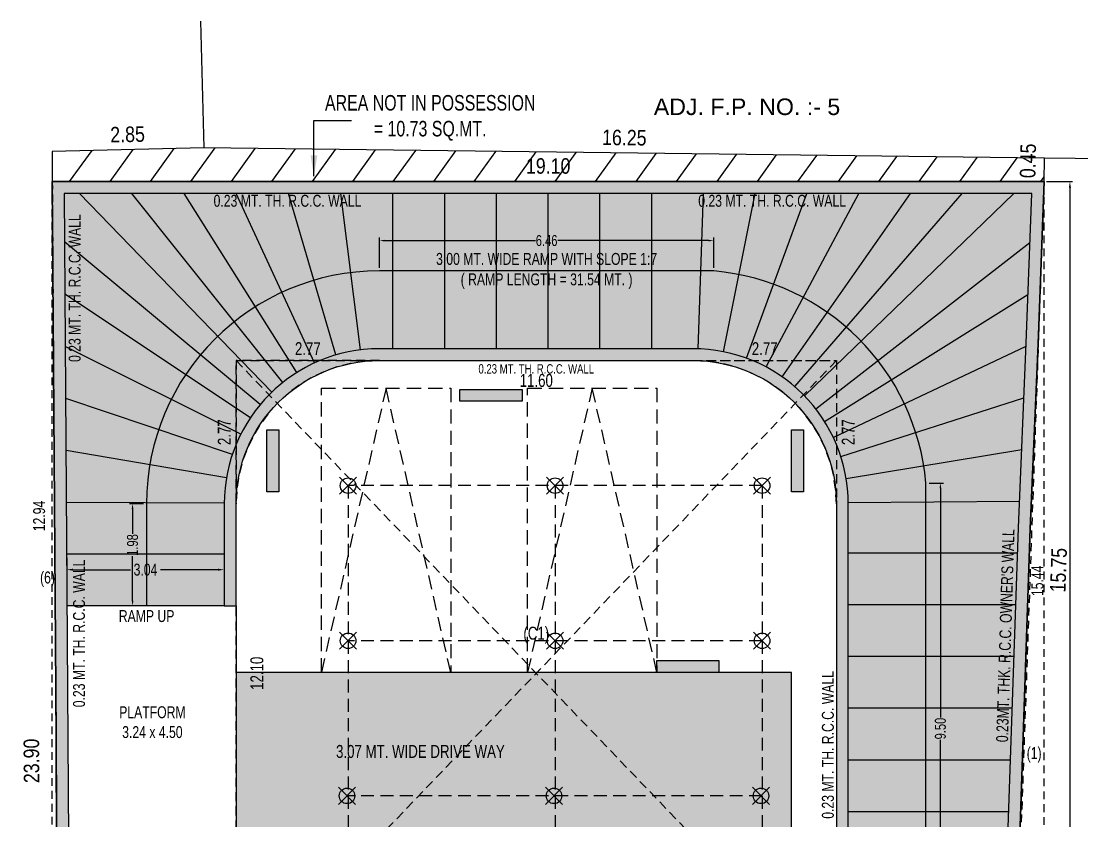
# Model space of a CAD drawing. Header units: millimetres. Extents: x 49 to 419, y 19 to 121.
# Drawn here: x 230.39 to 250.88, y 78.57 to 94.04 of the extents above; entities that cross this region are included whole.
import ezdxf
from ezdxf.enums import TextEntityAlignment as Align

# ---------------------------------------------------------------- set-up
doc = ezdxf.new("R2010")
doc.units = ezdxf.units.MM
doc.header["$MEASUREMENT"] = 0
doc.header["$PDMODE"] = 32
doc.header["$PDSIZE"] = 0.3
doc.linetypes.add('CONTINOUS', pattern=[0])
doc.linetypes.add('HIDDEN', pattern=[0.375, 0.25, -0.125])
for name, color, linetype, lineweight in [('A_BUILT UP', 1, 'Continuous', 35), ('A_DIM', 7, 'Continuous', 25), ('A_FIRE SYSTEM', 1, 'HIDDEN', 25), ('F.P.LINE', 1, 'Continuous', 30), ('g-r.c.c', 5, 'Continuous', 30), ('g-sol250', 250, 'Continuous', 9)]:
    doc.layers.add(name, color=color, linetype=linetype, lineweight=lineweight)
for name, color, linetype in [('A_CAR', 251, 'HIDDEN'), ('A_LESS WORK', 251, 'HIDDEN'), ('A_PARKING', 7, 'HIDDEN'), ('A_RAMP', 7, 'Continuous'), ('A_ROAD', 73, 'Continuous'), ('A_TEXT', 7, 'Continuous'), ('A_Text Wall', 2, 'Continuous'), ('A_Wall', 7, 'Continuous'), ('F.P.NO.', 1, 'Continuous'), ('K DIM IN TO IN', 7, 'Continuous')]:
    doc.layers.add(name, color=color, linetype=linetype)
doc.styles.add('AAAAA', font='arial.ttf', dxfattribs={"width": 0.7})
doc.styles.add('AAL', font='simplex.shx')
doc.styles.add('ARIAL', font='arial.ttf')
doc.styles.add('Dinesh', font='swisscl.ttf')
doc.styles.add('ROMAND', font='swissc.ttf')
doc.styles.add('SWISS', font='swisscl.ttf')
doc.dimstyles.new('Dim', dxfattribs={"dimtxt": 0.21, "dimasz": 0.1, "dimexe": 0.0625, "dimexo": 0.0625, "dimgap": 9e-05, "dimtad": 0, "dimtoh": 1, "dimzin": 0, "dimdsep": 46, "dimtxsty": 'Dinesh', "dimcen": 0.09, "dimadec": 0, "dimazin": 0, "dimtfac": 1, "dimtofl": 0, "dimtmove": 0, "dimatfit": 3, "dimfxl": 1, "dimtolj": 1, "dimtzin": 0, "dimlwd": -1, "dimarcsym": 1})
doc.dimstyles.new('GP', dxfattribs={"dimtxt": 0.23, "dimasz": 0.125, "dimexe": 0.025, "dimexo": 0.1, "dimgap": 0.05, "dimtad": 0, "dimzin": 0, "dimdsep": 46, "dimtxsty": 'AAL', "dimblk": 'ARCHTICK', "dimcen": -90, "dimdle": 0.025, "dimse1": 1, "dimse2": 1, "dimazin": 0, "dimtfac": 1, "dimtix": 1, "dimtmove": 2, "dimatfit": 1, "dimfxl": 0.18, "dimtolj": 1, "dimtzin": 0, "dimlwd": -1, "dimlwe": -1, "dimarcsym": 2})
doc.dimstyles.new('LESSWORK', dxfattribs={"dimtxt": 0.23, "dimasz": 0.23, "dimexe": 0.23, "dimexo": 0.23, "dimgap": 0.05, "dimtad": 0, "dimzin": 0, "dimdsep": 46, "dimtxsty": 'AAAAA', "dimblk": 'NONE', "dimcen": 0.09, "dimdle": 0.23, "dimse1": 1, "dimse2": 1, "dimsd1": 1, "dimsd2": 1, "dimadec": 0, "dimazin": 0, "dimtfac": 1, "dimtix": 1, "dimtofl": 0, "dimtmove": 2, "dimatfit": 3, "dimfxl": 0.23, "dimtolj": 1, "dimtzin": 0, "dimarcsym": 0})
doc.dimstyles.new('PARKING', dxfattribs={"dimtxt": 0.5, "dimasz": 0.12, "dimexe": 0.1, "dimexo": 0.0625, "dimgap": 0.1, "dimtad": 0, "dimzin": 0, "dimdsep": 46, "dimtxsty": 'AAAAA', "dimblk1": 'OBLIQUE', "dimblk2": 'OBLIQUE', "dimsah": 1, "dimcen": 0.09, "dimdle": 0.1, "dimse1": 1, "dimse2": 1, "dimsd1": 1, "dimsd2": 1, "dimadec": 0, "dimazin": 0, "dimtfac": 1, "dimtix": 1, "dimtofl": 0, "dimtmove": 2, "dimatfit": 3, "dimldrblk": 'OBLIQUE', "dimfxl": 0.1, "dimtolj": 1, "dimtzin": 0, "dimarcsym": 0})
doc.dimstyles.new('S-100', dxfattribs={"dimtxt": 0.23, "dimasz": 0.12, "dimexe": 0.1, "dimexo": 0.0625, "dimgap": 0.1, "dimtad": 0, "dimzin": 0, "dimdsep": 46, "dimtxsty": 'ROMAND', "dimblk1": 'OBLIQUE', "dimblk2": 'OBLIQUE', "dimsah": 1, "dimcen": 0.09, "dimdle": 0.1, "dimadec": 0, "dimazin": 0, "dimtfac": 1, "dimtix": 1, "dimtofl": 0, "dimtmove": 2, "dimatfit": 3, "dimldrblk": 'OBLIQUE', "dimfxl": 0.1, "dimtolj": 1, "dimtzin": 0, "dimarcsym": 0})
doc.dimstyles.new('SAT', dxfattribs={"dimtxt": 0.23, "dimasz": 0.11, "dimexe": 0.075, "dimexo": 0.075, "dimgap": 0.06, "dimtad": 0, "dimzin": 4, "dimdsep": 46, "dimtxsty": 'ARIAL', "dimblk": 'ARCHTICK', "dimcen": 0.09, "dimadec": 0, "dimazin": 0, "dimtfac": 0.6, "dimtix": 1, "dimtofl": 0, "dimtmove": 2, "dimatfit": 3, "dimfxl": 1, "dimtolj": 1, "dimtzin": 0, "dimlwd": -1, "dimlwe": -1, "dimarcsym": 1})

# ---------------------------------------------------------------- blocks, each defined once
blk = doc.blocks.new('*D57')
at = {"layer": 'Defpoints', "color": 0, "linetype": 'HIDDEN', "ltscale": 0.6}
for p in [(250.0265523796767, 90.93372686182413), (250.1535460287679, 90.93372686182413), (250.1535460287679, 75.49046329045284)]:
    blk.add_point(p, dxfattribs=at)
at = {"layer": 'A_LESS WORK', "color": 7, "linetype": 'HIDDEN', "ltscale": 0.6, "insert": (250.0265523796766, 83.2120950761384), "char_height": 0.23, "attachment_point": 5, "rotation": 90, "style": 'SWISS'}
blk.add_mtext('\\A1;15.44', dxfattribs=at)
blk = doc.blocks.new('_None')
blk = doc.blocks.new('*D70')
at = {"layer": 'Defpoints', "color": 0, "linetype": 'HIDDEN', "ltscale": 0.6}
for p in [(230.7356423869611, 90.93372686182413), (230.9899660782913, 90.93372686182413), (230.9899660782913, 77.99723399440306)]:
    blk.add_point(p, dxfattribs=at)
at = {"layer": 'A_LESS WORK', "color": 7, "linetype": 'HIDDEN', "ltscale": 0.6, "insert": (230.7356423869611, 84.46548042811351), "char_height": 0.23, "attachment_point": 5, "rotation": 90, "style": 'SWISS'}
blk.add_mtext('\\A1;12.94', dxfattribs=at)
blk = doc.blocks.new('*D72')
at = {"layer": 'A_DIM'}
for p, q in [((250.2035460287679, 90.93372686182413), (250.7035460287688, 90.93372686182413)), ((250.2035460287679, 47.75304951136346), (250.7035460287688, 47.75304951136346))]:
    blk.add_line(p, q, dxfattribs=at)
at = {"layer": 'A_DIM', "color": 7, "linetype": 'Continuous'}
for p, q in [((250.6535460287688, 90.81372686182412), (250.6535460287688, 69.75337195282756)), ((250.6535460287688, 47.87304951136345), (250.6535460287688, 68.93340442036003))]:
    blk.add_line(p, q, dxfattribs=at)
at = {"layer": 'A_DIM', "color": 7}
for points in [[(250.6335460287688, 90.81372686182412), (250.6735460287688, 90.81372686182412), (250.6535460287688, 90.93372686182413)], [(250.6335460287688, 47.87304951136345), (250.6735460287688, 47.87304951136345), (250.6535460287688, 47.75304951136346)]]:
    blk.add_solid(points, dxfattribs=at)
at = {"layer": 'Defpoints', "color": 0}
for p in [(250.1535460287679, 90.93372686182413), (250.6535460287688, 90.93372686182413), (250.1535460287679, 47.75304951136346)]:
    blk.add_point(p, dxfattribs=at)
at = {"layer": 'A_DIM', "color": 7, "insert": (250.6535460287688, 69.34338818659371), "char_height": 0.25, "attachment_point": 5, "rotation": 90, "style": 'ROMAND'}
blk.add_mtext('\\A1;43.18', dxfattribs=at)
blk = doc.blocks.new('*D81')
at = {"layer": 'A_RAMP', "color": 7, "lineweight": -2}
for p, q in [((231.2678867465532, 83.65723399440306), (231.2678867465532, 83.35730131713898)), ((234.3127996108319, 83.65723399440306), (234.3127996108319, 83.35730131713898)), ((231.3878867465532, 83.42730131713897), (232.5021288929783, 83.42730131713897)), ((234.1927996108319, 83.42730131713897), (233.0785574644068, 83.42730131713897))]:
    blk.add_line(p, q, dxfattribs=at)
at = {"layer": 'A_RAMP', "color": 7}
for points in [[(231.3878867465532, 83.44730131713897), (231.3878867465532, 83.40730131713897), (231.2678867465532, 83.42730131713897)], [(234.1927996108319, 83.44730131713897), (234.1927996108319, 83.40730131713897), (234.3127996108319, 83.42730131713897)]]:
    blk.add_solid(points, dxfattribs=at)
at = {"layer": 'Defpoints', "color": 0}
for p in [(231.2678867465532, 83.72723399440305), (234.3127996108319, 83.72723399440305), (231.2678867465532, 83.42730131713897)]:
    blk.add_point(p, dxfattribs=at)
at = {"layer": 'A_RAMP', "color": 7, "insert": (232.7903431786926, 83.42730131713897), "char_height": 0.23, "attachment_point": 5, "style": 'Dinesh'}
blk.add_mtext('\\A1;3.04', dxfattribs=at)
blk = doc.blocks.new('_OBLIQUE')
at = {"color": 0, "linetype": 'ByBlock'}
blk.add_line((-0.5, -0.5), (0.5, 0.5), dxfattribs=at)
blk = doc.blocks.new('*D83')
at = {"layer": 'A_RAMP', "lineweight": -2}
for p, q in [((232.7488710293356, 84.7040323842886), (232.4780709774325, 84.7040323842886)), ((232.7488710293356, 82.72723399440308), (232.4780709774325, 82.72723399440308))]:
    blk.add_line(p, q, dxfattribs=at)
at = {"layer": 'A_RAMP'}
for p, q in [((232.5405709774325, 84.6040323842886), (232.5405709774325, 84.11853021629017)), ((232.5405709774325, 82.82723399440307), (232.5405709774325, 83.69064379427181))]:
    blk.add_line(p, q, dxfattribs=at)
for points in [[(232.5239043107658, 84.6040323842886), (232.5572376440992, 84.6040323842886), (232.5405709774325, 84.7040323842886)], [(232.5239043107658, 82.82723399440307), (232.5572376440992, 82.82723399440307), (232.5405709774325, 82.72723399440308)]]:
    blk.add_solid(points, dxfattribs=at)
at = {"layer": 'Defpoints', "color": 0}
for p in [(232.8113710293356, 84.7040323842886), (232.5405709774325, 82.72723399440308), (232.8113710293356, 82.72723399440308)]:
    blk.add_point(p, dxfattribs=at)
at = {"layer": 'A_RAMP', "insert": (232.5405709774325, 83.9045870052809), "char_height": 0.21, "attachment_point": 5, "rotation": 90, "style": 'Dinesh'}
blk.add_mtext('\\A1;1.98', dxfattribs=at)
blk = doc.blocks.new('*D85')
at = {"layer": 'A_RAMP', "lineweight": -2}
for p, q in [((237.312799610761, 89.26796096571401), (237.312799610761, 89.85404693365494)), ((243.770156837197, 89.267960965714), (243.770156837197, 89.85404693365494))]:
    blk.add_line(p, q, dxfattribs=at)
at = {"layer": 'A_RAMP'}
for p, q in [((237.412799610761, 89.79154693365494), (240.3245762973735, 89.79154693365494)), ((243.670156837197, 89.79154693365494), (240.7583801505845, 89.79154693365494))]:
    blk.add_line(p, q, dxfattribs=at)
for points in [[(237.412799610761, 89.80821360032161), (237.412799610761, 89.77488026698828), (237.312799610761, 89.79154693365494)], [(243.670156837197, 89.80821360032161), (243.670156837197, 89.77488026698828), (243.770156837197, 89.79154693365494)]]:
    blk.add_solid(points, dxfattribs=at)
at = {"layer": 'Defpoints', "color": 0}
for p in [(243.770156837197, 89.79154693365494), (237.312799610761, 89.20546096571401), (243.770156837197, 89.205460965714)]:
    blk.add_point(p, dxfattribs=at)
at = {"layer": 'A_RAMP', "insert": (240.541478223979, 89.79154693365494), "char_height": 0.21, "attachment_point": 5, "style": 'Dinesh'}
blk.add_mtext('\\A1;6.46', dxfattribs=at)
blk = doc.blocks.new('*D86')
at = {"layer": 'A_RAMP', "lineweight": -2}
for p, q in [((247.9344676158431, 85.10365018706331), (248.2133533897503, 85.10365018706331)), ((247.9344676158431, 75.60573718328412), (248.2133533897503, 75.60573718328412))]:
    blk.add_line(p, q, dxfattribs=at)
at = {"layer": 'A_RAMP'}
for p, q in [((248.1508533897503, 85.00365018706331), (248.1508533897503, 80.57159561177922)), ((248.1508533897503, 75.70573718328411), (248.1508533897503, 80.13779175856821))]:
    blk.add_line(p, q, dxfattribs=at)
for points in [[(248.1341867230836, 85.00365018706331), (248.167520056417, 85.00365018706331), (248.1508533897503, 85.10365018706331)], [(248.1341867230836, 75.70573718328411), (248.167520056417, 75.70573718328411), (248.1508533897503, 75.60573718328412)]]:
    blk.add_solid(points, dxfattribs=at)
at = {"layer": 'Defpoints', "color": 0}
for p in [(247.8719676158431, 85.10365018706331), (247.8719676158431, 75.60573718328412), (248.1508533897503, 75.60573718328412)]:
    blk.add_point(p, dxfattribs=at)
at = {"layer": 'A_RAMP', "insert": (248.1508533897503, 80.35469368517363), "char_height": 0.21, "attachment_point": 5, "rotation": 90, "style": 'Dinesh'}
blk.add_mtext('\\A1;9.50', dxfattribs=at)
blk = doc.blocks.new('*D199')
at = {"layer": 'Defpoints', "color": 0, "ltscale": 0.7}
for p in [(234.5427996108266, 87.47190777638018), (234.5427996108259, 75.37573718328956), (234.9432962573825, 75.37573718328956)]:
    blk.add_point(p, dxfattribs=at)
at = {"layer": 'A_PARKING', "color": 0, "ltscale": 0.7, "insert": (234.9432962573825, 81.42382247983478), "char_height": 0.25, "attachment_point": 5, "rotation": 90, "style": 'Dinesh'}
blk.add_mtext('\\A1;12.10', dxfattribs=at)
blk = doc.blocks.new('_ArchTick')
at = {"const_width": 0.15}
blk.add_lwpolyline([(-0.5, -0.5), (0.5, 0.5)], dxfattribs=at)
blk = doc.blocks.new('*D200')
at = {"layer": 'Defpoints', "color": 0, "ltscale": 0.7}
for p in [(234.5427996108265, 87.47190777638015), (246.1405390343516, 87.47190777638015), (246.1405390343516, 87.08572117315062)]:
    blk.add_point(p, dxfattribs=at)
at = {"layer": 'A_PARKING', "color": 0, "ltscale": 0.7, "insert": (240.341669322589, 87.08572117315062), "char_height": 0.25, "attachment_point": 5, "style": 'Dinesh'}
blk.add_mtext('\\A1;11.60', dxfattribs=at)
blk = doc.blocks.new('*D189')
at = {"layer": 'Defpoints', "color": 0, "ltscale": 0.7}
for p in [(243.3705390344164, 87.70190777637517), (243.3705390344164, 87.4719077763797), (246.1405390343509, 87.4719077763797)]:
    blk.add_point(p, dxfattribs=at)
at = {"layer": 'A_PARKING', "color": 0, "ltscale": 0.7, "insert": (244.7555390343836, 87.70190777637517), "char_height": 0.25, "attachment_point": 5, "style": 'Dinesh'}
blk.add_mtext('\\A1;2.77', dxfattribs=at)
blk = doc.blocks.new('*D190')
at = {"layer": 'Defpoints', "color": 0, "ltscale": 0.7}
for p in [(246.1405390343517, 87.47190777638018), (246.140539034351, 84.70190777644613), (246.3705390343475, 84.70190777644613)]:
    blk.add_point(p, dxfattribs=at)
at = {"layer": 'A_PARKING', "color": 0, "ltscale": 0.7, "insert": (246.3705390343475, 86.08690777641307), "char_height": 0.25, "attachment_point": 5, "rotation": 90, "style": 'Dinesh'}
blk.add_mtext('\\A1;2.77', dxfattribs=at)
blk = doc.blocks.new('*D191')
at = {"layer": 'Defpoints', "color": 0, "ltscale": 0.7}
for p in [(237.3127996107617, 87.70190777637517), (234.5427996108272, 87.4719077763797), (237.3127996107617, 87.4719077763797)]:
    blk.add_point(p, dxfattribs=at)
at = {"layer": 'A_PARKING', "color": 0, "ltscale": 0.7, "insert": (235.9277996107945, 87.70190777637517), "char_height": 0.25, "attachment_point": 5, "style": 'Dinesh'}
blk.add_mtext('\\A1;2.77', dxfattribs=at)
blk = doc.blocks.new('*D192')
at = {"layer": 'Defpoints', "color": 0, "ltscale": 0.7}
for p in [(234.5427996108266, 87.47190777638018), (234.3127996108329, 84.70190777644613), (234.5427996108273, 84.70190777644613)]:
    blk.add_point(p, dxfattribs=at)
at = {"layer": 'A_PARKING', "color": 0, "ltscale": 0.7, "insert": (234.3127996108329, 86.08690777641307), "char_height": 0.25, "attachment_point": 5, "rotation": 90, "style": 'Dinesh'}
blk.add_mtext('\\A1;2.77', dxfattribs=at)
blk = doc.blocks.new('CAR1')
at = {"layer": 'A_CAR', "ltscale": 1.1}
blk.add_lwpolyline([(2.5, 0), (2.5, -5.5), (0, -5.5), (0, 0)], close=True, dxfattribs=at)
blk.add_lwpolyline([(0, 0), (1.25, -5.5), (2.5, 0)], dxfattribs=at)
blk = doc.blocks.new('A$C43F9707E')
at = {"layer": 'A_FIRE SYSTEM', "linetype": 'CONTINOUS'}
for p, q in [((0.165462986960847, -0.1654629854826908), (-0.165462986960847, 0.1654629854826908)), ((-0.165462986960847, -0.1654629854826908), (0.165462986960847, 0.1654629854826908))]:
    blk.add_line(p, q, dxfattribs=at)
blk.add_circle((-1.641637936700135e-10, -2.627984940772876e-09), 0.1500000001645139, dxfattribs=at)
blk = doc.blocks.new('A$C2EEB2833')
at = {"layer": 'A_FIRE SYSTEM'}
for p, q in [((-2.930896188370752, 17.34203714655791), (-10.93089618837212, 17.34203714655791)), ((-10.93089618837166, 17.34203714655791), (-10.93089618837212, 5.342037146557686)), ((-6.930896188372117, 17.34203714655791), (-6.930896188372117, 5.342037146557686)), ((-2.930896188371207, 17.34203714655791), (-2.930896188371662, 5.342037146557686)), ((-2.930896188370752, 14.34203714655791), (-10.93089618837212, 14.34203714655769)), ((-2.930896188370752, 11.34203714655791), (-10.93089618837212, 11.34203714655769))]:
    blk.add_line(p, q, dxfattribs=at)
for p in [(-10.93089618837212, 17.34203714655791), (-6.930896188372571, 17.34203714655791), (-2.930896188371662, 17.34203714655769), (-10.93089618837166, 14.34203714655769), (-6.930896188372117, 14.34203714655769), (-2.930896188371207, 14.34203714655746), (-10.95142427504106, 11.34203714655769), (-6.951424275041518, 11.34203714655769), (-2.951424275040608, 11.34203714655746)]:
    blk.add_blockref('A$C43F9707E', p, dxfattribs=at)
blk = doc.blocks.new('*D286')
at = {"layer": 'Defpoints', "color": 0}
for p in [(233.9188155826016, 91.88313006456903), (233.9151367874682, 91.58660967661137), (250.1638863115725, 91.38501874694482)]:
    blk.add_point(p, dxfattribs=at)
at = {"layer": 'K DIM IN TO IN', "color": 7, "lineweight": -3, "insert": (242.0431903446538, 91.78233459973575), "char_height": 0.3, "attachment_point": 5, "rotation": 359.2891934928205, "style": 'ROMAND'}
blk.add_mtext('\\A1;16.25', dxfattribs=at)
blk = doc.blocks.new('*D287')
at = {"layer": 'Defpoints', "color": 0}
for p in [(233.9081924437669, 91.87943194463277), (230.9868006367378, 91.51716354862026), (233.9151367874682, 91.58660967661137)]:
    blk.add_point(p, dxfattribs=at)
at = {"layer": 'K DIM IN TO IN', "color": 7, "lineweight": -3, "insert": (232.4440243684017, 91.84470888063721), "char_height": 0.3, "attachment_point": 5, "rotation": 1.3585272129693124, "style": 'ROMAND'}
blk.add_mtext('\\A1;2.85', dxfattribs=at)
blk = doc.blocks.new('*D288')
at = {"layer": 'Defpoints', "color": 0}
for p in [(250.1535365063635, 91.23358835715331), (230.9899701245646, 90.93311830353855), (250.1535460287673, 90.93372686219445)]:
    blk.add_point(p, dxfattribs=at)
at = {"layer": 'K DIM IN TO IN', "color": 7, "lineweight": -3, "insert": (240.5717485542621, 91.23328407782536), "char_height": 0.3, "attachment_point": 5, "rotation": 0.0018194851905930474, "style": 'ROMAND'}
blk.add_mtext('\\A1;19.10', dxfattribs=at)
blk = doc.blocks.new('*D289')
at = {"layer": 'Defpoints', "color": 0}
for p in [(249.8458564050571, 91.39230564769576), (250.1638863115725, 91.38501874694481), (250.1535460287673, 90.93372686219445)]:
    blk.add_point(p, dxfattribs=at)
at = {"layer": 'K DIM IN TO IN', "color": 7, "lineweight": -3, "insert": (249.8445254429733, 91.33421706358965), "char_height": 0.3, "attachment_point": 5, "rotation": 88.6874328143385, "style": 'ROMAND'}
blk.add_mtext('\\A1;0.45', dxfattribs=at)
blk = doc.blocks.new('*D290')
at = {"layer": 'Defpoints', "color": 0}
for p in [(230.5243500671824, 91.51465451844967), (230.9868006367378, 91.51716354862026), (231.1146800189863, 67.9471428097567)]:
    blk.add_point(p, dxfattribs=at)
at = {"layer": 'K DIM IN TO IN', "color": 7, "lineweight": -3, "insert": (230.5882897583066, 79.72964414901791), "char_height": 0.3, "attachment_point": 5, "rotation": 90.31085577223784, "style": 'ROMAND'}
blk.add_mtext('\\A1;23.90', dxfattribs=at)
blk = doc.blocks.new('*D296')
at = {"layer": 'Defpoints', "color": 0}
for p in [(250.1638863115726, 91.38501874694484), (250.7131300673181, 91.36575174572774), (249.606324477375, 75.49062229031523)]:
    blk.add_point(p, dxfattribs=at)
at = {"layer": 'K DIM IN TO IN', "color": 7, "lineweight": -3, "insert": (250.4343491502193, 83.4185535174129), "char_height": 0.3, "attachment_point": 5, "rotation": 87.99093686779703, "style": 'ROMAND'}
blk.add_mtext('\\A1;15.75', dxfattribs=at)

msp = doc.modelspace()

# ---------------------------------------------------------------- hatches: boundary and pattern name
at = {"ltscale": 4}
h = msp.add_hatch(dxfattribs=at)
h.set_pattern_fill('ANSI31', scale=0.2, angle=189.3062623661259)
h.set_pattern_definition([(234.3062623661258, (1321.26635778889, -772.1211128496867), (0.5157135370608907, -0.3704923044978738), [])])
h.paths.add_polyline_path([(250.1535460287673, 90.93372686219443), (250.1638863115725, 91.38501874694482), (233.9151367874682, 91.58660967661137), (230.9868006367378, 91.51716354862026), (230.9899701245646, 90.93311830353855)])
at = {"layer": 'A_ROAD'}
h = msp.add_hatch(color=256, dxfattribs=at)
h.dxf.hatch_style = 1
edge = h.paths.add_edge_path()
edge.add_line((249.6584309480986, 84.23584054449124), (249.8084819745864, 87.80765552100651))
edge.add_line((249.8084819745864, 87.80765552100651), (249.9149374874078, 90.70375879165876))
edge.add_line((249.9149374874078, 90.70375879165876), (231.2215004198683, 90.7037268618241))
edge.add_line((231.2215004198683, 90.7037268618241), (231.2745356928854, 82.72723399440305))
edge.add_line((231.2745356928854, 82.72723399440305), (234.3127996108319, 82.72723399440305))
edge.add_line((234.3127996108319, 82.72723399440305), (234.3127996108328, 84.7019077764477))
edge.add_arc((237.312799610762, 84.70190777644599), 2.999999999929173, 90.00000000000222, 179.9999999999674, ccw=False)
edge.add_line((237.3127996107619, 87.70190777637517), (243.370539034418, 87.70190777637517))
edge.add_arc((243.370539034418, 84.7019077764461), 2.999999999929059, -8.697043085703626e-12, 90, ccw=False)
edge.add_line((246.3705390343471, 84.70190777644565), (246.3705390343462, 75.60573718328409))
edge.add_line((246.3705390343462, 75.60573718328409), (249.3733961973394, 75.60573718328409))
edge.add_line((249.3733961973394, 75.60573718328409), (249.4170276279947, 77.13013532305253))
edge.add_line((249.4170276279947, 77.13013532305253), (249.6584309480986, 84.23584054449124))
msp.add_hatch(color=256, dxfattribs=at).paths.add_polyline_path([(241.2027839279792, 56.67560378209045), (235.8422545311072, 56.67560378209044), (235.809350656842, 54.67560378209046), (245.0264687992189, 54.67560378209043), (245.0264687992189, 49.82505152090751), (247.0264687992189, 48.96256619060314), (247.026468799219, 54.67560378209046), (249.1495763680218, 54.67560378209045), (249.1870225526379, 56.67560378209045), (243.2030421313308, 56.67560378209045), (243.2032082634922, 61.72536689960146), (249.2815697336212, 61.72536689960146), (249.3190159182374, 63.72536689960146), (243.203274061494, 63.72536689960146), (243.203522154895, 71.2664287560879), (245.2754463025504, 71.2664287560879), (245.2747080756344, 81.43961673251205), (234.5427996108269, 81.43961673251205), (234.5427996108266, 78.36961673258465), (240.0427996108266, 78.36961673258465), (240.0427996108266, 71.26691127017433), (241.2027839279795, 71.26691127017433), (241.2027839279793, 63.72536689960147), (235.9582367907163, 63.72536689960147), (235.9253329164512, 61.72536689960146), (241.2027839279793, 61.72536689960145)])
at = {"layer": 'A_Wall'}
h = msp.add_hatch(color=256, dxfattribs=at)
h.dxf.hatch_style = 1
h.paths.add_polyline_path([(249.2503178634861, 47.75304951136344), (249.7693971906333, 75.49046329045281), (249.6063244773754, 75.49062228994525), (249.6469305275705, 77.12337138512511), (249.8882669977429, 84.2271088792403), (250.0383045979661, 87.7986042569386), (250.1535460287678, 90.9337268618241), (230.9899660782912, 90.9337268618241), (231.0611371262116, 80.22961761992552), (231.0708687380361, 77.99723399440303), (234.0708972429684, 77.99723399440303), (234.1018995165541, 70.88546575304112), (235.8466109706483, 70.84906135066775), (235.5615234939269, 53.65723626141302)])
h.paths.add_polyline_path([(249.0264622978762, 48.10008366395517), (249.5349928698506, 75.26069173051532), (249.3705390342752, 75.26085207663267), (249.4170276279947, 77.13013532305253), (249.6584309480986, 84.23584054449101), (249.8084819745864, 87.80765552100652), (249.9149374874078, 90.70375879165876), (231.2215004198683, 90.7037268618241), (231.3044559514028, 78.2272339943976), (234.2998967912135, 78.2272339943976), (234.3309196780338, 71.11073717872081), (236.0791403106828, 71.07425955533053), (235.795060278906, 53.80699008507135)], flags=16)
h.paths.add_polyline_path([(249.3733961973394, 75.37573718328953), (246.1405390343516, 75.37573718328953), (246.1405390343516, 84.70190777644555, 0.414213562373051), (243.3705390344179, 87.4719077763797), (237.3127996107614, 87.4719077763806, 0.4142135623731389), (234.5427996108265, 84.70190777644608), (234.5427996108265, 82.72723399440305), (234.3127996108319, 82.72723399440305), (234.3127996108328, 84.70190777644763, -0.41421356237296), (237.3127996107617, 87.70190777637517), (243.3705390344178, 87.70190777637517, -0.4142135623731097), (246.3705390343471, 84.70190777644578), (246.3705390343466, 75.60573718328409), (249.3733961973394, 75.60573718328409)], flags=0)
h.paths.add_polyline_path([(246.5027847051238, 69.61631505681125), (246.502784705116, 68.82377068608538), (245.0027847051551, 68.82377068608152), (245.0027847051515, 69.61631505681125)], flags=0)
h.paths.add_polyline_path([(246.4777847051246, 69.59131505681184), (246.4777847051168, 68.84877068608479), (245.0277847051548, 68.84877068608093), (245.0277847051511, 69.59131505681184)], flags=0)
h.paths.add_polyline_path([(239.4027839279793, 71.26691127017433), (239.4027839279793, 70.61441127019988), (239.1727839279856, 70.61441127019988), (239.1727839279856, 69.71441127020115), (239.4027839279802, 69.71441127020115), (239.4027839279802, 68.71541127024456), (239.1727839279856, 68.71541127024456), (239.1727839279856, 67.81541127024583), (239.4027839279793, 67.81541127024583), (239.4027839279793, 67.17536689951943), (236.8127839280405, 67.17536689951943), (236.8127839280405, 71.26691127017433)], flags=0)
h.paths.add_polyline_path([(248.6030221859663, 67.78550814012159), (248.6030221859663, 70.74238887406653), (248.1812659605404, 70.74238887406653), (248.1812659605404, 67.78550814012159)], flags=8)
h.paths.add_polyline_path([(244.1876280978147, 69.534777790456), (246.4065009680637, 69.534777790456), (246.4065009680637, 69.95653401588196), (244.1876280978147, 69.95653401588196)], flags=8)
h.paths.add_polyline_path([(243.9361500102818, 68.62213362898507), (244.3724868385911, 68.62213362898507), (244.3724868385911, 69.10715328822492), (243.9361500102818, 69.10715328822492)], flags=8)
h.paths.add_polyline_path([(237.3997727877742, 67.4463247695898), (238.822426785153, 67.4463247695898), (238.822426785153, 69.09159344586764), (237.3997727877742, 69.09159344586764)], flags=8)
h.paths.add_polyline_path([(237.3997727877742, 69.34132476954521), (238.822426785153, 69.34132476954521), (238.822426785153, 70.98659344582306), (237.3997727877742, 70.98659344582306)], flags=8)
h.paths.add_polyline_path([(239.5572174302836, 69.8853745729528), (239.5572174302836, 70.43912293468283), (239.093285582315, 70.43912293468283), (239.093285582315, 69.8853745729528)], flags=8)
h.paths.add_polyline_path([(239.5572174302836, 67.98637457299748), (239.5572174302836, 68.5401229347275), (239.093285582315, 68.5401229347275), (239.093285582315, 67.98637457299748)], flags=8)
h = msp.add_hatch(color=256, dxfattribs=at)
h.dxf.hatch_style = 1
edge = h.paths.add_edge_path()
edge.add_arc((243.3705390344179, 84.70190777644602), 2.999999999929145, 359.9999999999929, 449.9999999999984)
edge.add_line((243.370539034418, 87.70190777637517), (237.3127996107619, 87.70190777637517))
edge.add_arc((237.3127996107618, 84.7019077764462), 2.99999999992896, 89.99999999999783, 179.9999999999715)
edge.add_line((234.3127996108328, 84.7019077764477), (234.3127996108319, 82.72723399440305))
edge.add_line((234.3127996108319, 82.72723399440305), (234.5427996108265, 82.72723399440305))
edge.add_line((234.5427996108265, 82.72723399440305), (234.5427996108265, 84.7019077764461))
edge.add_arc((237.312799610761, 84.70190777644608), 2.769999999934527, 89.99999999999119, 179.9999999999994, ccw=False)
edge.add_line((237.3127996107614, 87.4719077763806), (243.370539034418, 87.4719077763797))
edge.add_arc((243.3705390344176, 84.70190777644568), 2.769999999934015, -6.252776074688882e-13, 89.99999999999119, ccw=False)
edge.add_line((246.1405390343516, 84.70190777644565), (246.1405390343516, 75.37573718328953))
edge.add_line((246.1405390343516, 75.37573718328953), (249.3733961973394, 75.37573718328953))
edge.add_line((249.3733961973394, 75.37573718328953), (249.3733961973394, 75.60573718328409))
edge.add_line((249.3733961973394, 75.60573718328409), (246.3705390343462, 75.60573718328409))
edge.add_line((246.3705390343462, 75.60573718328409), (246.3705390343471, 84.70190777644565))
at = {"layer": 'g-sol250'}
h = msp.add_hatch(color=7, dxfattribs=at)
h.dxf.hatch_style = 1
h.paths.add_polyline_path([(245.5047080758345, 77.16961673275254), (245.2747080758345, 77.16961673275254), (245.2747080758345, 78.36961673275255), (245.5047080758345, 78.36961673275255)])
h.paths.add_polyline_path([(239.2921748120227, 78.36961673275255), (239.2921748120227, 78.13961673275254), (238.0921748120227, 78.13961673275254), (238.0921748120227, 78.36961673275255)])
h.paths.add_polyline_path([(236.3371748120227, 78.36961673275255), (236.3371748120227, 78.13961673275254), (235.1371748120226, 78.13961673275254), (235.1371748120226, 78.36961673275255)])
h.paths.add_polyline_path([(243.8721748120226, 81.66961673275254), (243.8721748120226, 81.43961673275254), (242.6721748120227, 81.43961673275254), (242.6721748120227, 81.66961673275254)])
h.paths.add_polyline_path([(245.5047080758345, 84.93035589930302), (245.2747080758345, 84.93035589930302), (245.2747080758345, 86.13035589930301), (245.5047080758345, 86.13035589930301)])
h.paths.add_polyline_path([(240.0671748120226, 86.91461673275255), (240.0671748120226, 86.68461673275254), (238.8671748120227, 86.68461673275254), (238.8671748120227, 86.91461673275255)])
h.paths.add_polyline_path([(235.3671748120227, 84.93035589930302), (235.1371748120226, 84.93035589930302), (235.1371748120226, 86.13035589930301), (235.3671748120227, 86.13035589930301)])
h.paths.add_polyline_path([(237.9621748120227, 74.61931505677373), (237.9621748120227, 74.38931505677373), (236.7621748120226, 74.38931505677373), (236.7621748120226, 74.61931505677373)])
h.paths.add_polyline_path([(236.3371748120227, 71.39631505677396), (236.3371748120227, 71.16631505677397), (235.1371748120226, 71.16631505677397), (235.1371748120226, 71.39631505677396)])
h.paths.add_polyline_path([(245.3017847053503, 71.39631505677396), (245.3017847053503, 71.16631505677397), (244.1017847053502, 71.16631505677397), (244.1017847053502, 71.39631505677396)])
h.paths.add_polyline_path([(245.3017847053465, 67.27536689940574), (245.3017847053465, 67.04536689940574), (244.1017847053465, 67.04536689940574), (244.1017847053465, 67.27536689940574)])
h.paths.add_polyline_path([(246.6317862618678, 63.95536689942342), (246.6317862618678, 63.72536689942343), (245.4317862618678, 63.72536689942343), (245.4317862618678, 63.95536689942342)])
h.paths.add_polyline_path([(248.2567839280405, 60.0756037817459), (248.2567839280405, 59.84560378174589), (247.0567839280405, 59.84560378174589), (247.0567839280405, 60.0756037817459)])
h.paths.add_polyline_path([(248.2567839280405, 56.90560378158663), (248.2567839280405, 56.67560378158664), (247.0567839280405, 56.67560378158664), (247.0567839280405, 56.90560378158663)])
h.paths.add_polyline_path([(244.697153619729, 56.90560378158663), (244.697153619729, 56.67560378158664), (243.497153619729, 56.67560378158664), (243.497153619729, 56.90560378158663)])
h.paths.add_polyline_path([(238.0117839280405, 56.9056037817459), (238.0117839280405, 56.67560378174589), (236.8117839280405, 56.67560378174589), (236.8117839280405, 56.9056037817459)])
h.paths.add_polyline_path([(236.8117839280405, 53.37521251337243), (238.0060000277954, 52.85294657981595), (237.9136790109129, 52.64228423167499), (236.8117839280405, 53.11754846405437)])
h.paths.add_polyline_path([(241.8971536197291, 50.92415059845722), (241.8971536197291, 51.17463241571573), (243.0901207732047, 50.66008740388521), (242.9990300074994, 50.4488944295618)])
h.paths.add_polyline_path([(248.0267839280405, 51.13212535806851), (248.2567839280405, 51.13212535806851), (248.2567839280405, 49.93212535806852), (248.0267839280405, 49.93212535806852)])
h.paths.add_polyline_path([(237.0427839280405, 66.0763668994225), (236.8127839280405, 66.0763668994225), (236.8127839280405, 67.2763668994225), (237.0427839280405, 67.2763668994225)])
h.paths.add_polyline_path([(240.001736069751, 60.0756037817459), (240.001736069751, 59.84560378174589), (238.801736069751, 59.84560378174589), (238.801736069751, 60.0756037817459)])
h.paths.add_polyline_path([(248.2567878260334, 67.2753639515146), (248.2567878260334, 67.0453639515146), (247.0567878260334, 67.0453639515146), (247.0567878260334, 67.2753639515146)])
h.paths.add_polyline_path([(247.2577869294361, 71.3963150567735), (247.2577869294361, 71.1663150567735), (246.0577869294361, 71.1663150567735), (246.0577869294361, 71.3963150567735)])

# ---------------------------------------------------------------- linework, layer by layer
at = {"layer": 'A_BUILT UP'}
msp.add_lwpolyline([(249.2503178634861, 47.75304951136344), (249.7693971906333, 75.49046329045281), (249.6063205230989, 75.49046329045281), (249.6469305275705, 77.12337138512511), (249.8882669977429, 84.2271088792403), (250.0383045979661, 87.79860425693859), (250.1535460287678, 90.9337268618241), (230.9899660782912, 90.9337268618241), (231.0611371262116, 80.22961761992487), (231.0708687380361, 77.99723399440303), (234.0708972429684, 77.99723399440303), (234.1018995165541, 70.88546575304112), (235.8466109706483, 70.84906135066775), (235.5615234939269, 53.65723626141302)], close=True, dxfattribs=at)
at = {"layer": 'A_LESS WORK', "linetype": 'HIDDEN', "ltscale": 0.6}
for points in [[(231.0708687380361, 77.99723399440303), (230.9899660782912, 77.99723399440303), (230.9899660782912, 90.9337268618241)], [(249.6063205230989, 75.49046329045281), (250.1535460287678, 75.49046329045281), (250.1535460287678, 90.9337268618241)]]:
    msp.add_lwpolyline(points, close=True, dxfattribs=at)
at = {"layer": 'A_PARKING', "ltscale": 0.7}
for p, q in [((234.5427996108265, 87.47190777638015), (246.1405390343509, 75.37573718328953)), ((246.1405390343516, 87.47190777638015), (234.5427996108257, 75.37573718328953))]:
    msp.add_line(p, q, dxfattribs=at)
msp.add_lwpolyline([(246.1405390343509, 75.37573718328953), (234.5427996108257, 75.37573718328953), (234.5427996108265, 87.47190777638015), (246.1405390343516, 87.47190777638015)], close=True, dxfattribs=at)
for points in [[(237.3127996107617, 87.4719077763797), (234.5427996108272, 87.4719077763797), (234.5427996108272, 84.7019077764461, -0.4142135623730244)], [(243.3705390344164, 87.4719077763797), (246.1405390343509, 87.4719077763797), (246.1405390343509, 84.7019077764461, 0.4142135623730244)]]:
    msp.add_lwpolyline(points, format="xyb", close=True, dxfattribs=at)
at = {"layer": 'A_RAMP'}
for p, q in [((235.2286795762019, 86.85978721726767), (231.5151439581765, 90.70474913405619)), ((235.4422115785846, 87.04730761729417), (232.5252400190703, 90.70469476708989)), ((235.7149706552124, 87.2409908054907), (233.5353177835083, 90.70464040110838)), ((236.0567643347283, 87.42631145155259), (234.5453772519874, 90.70458603611162)), ((236.4698755362371, 87.58105331013506), (235.5554184250049, 90.70453167209959)), ((236.9421423057389, 87.6789219117514), (236.5654413030577, 90.70447730907226)), ((237.5728459909994, 87.70190777637517), (237.5728459909994, 90.70442308696525)), ((238.5728459909994, 87.70190777637517), (238.5728459909994, 90.7043692634049)), ((239.5728459909994, 87.70190777637517), (239.5728459909994, 90.70431543984455)), ((240.5728459909994, 87.70190777637517), (240.5728459909994, 90.7042616162842)), ((241.5728459909994, 87.70190777637517), (241.5728459909994, 90.7042616162842)), ((242.5728459909994, 87.70190777637517), (242.5728459909994, 90.7042616162842)), ((243.4715954613137, 87.70020522635954), (243.5728459909994, 90.7042616162842)), ((243.959752663905, 87.64347662629494), (244.5728459909994, 90.7042616162842)), ((244.4039001626876, 87.51831768591516), (245.5728459909994, 90.7042616162842)), ((244.7826647506342, 87.34877402942809), (246.5728459909994, 90.7042616162842)), ((245.0911072219551, 87.15947671985528), (247.5728459909994, 90.7042616162842)), ((245.3353882286495, 86.96892512166025), (248.5728459909994, 90.7042616162842)), ((245.5263243900692, 86.78819383064231), (249.5728459909994, 90.7042616162842)), ((235.006904140611, 86.62098205336001), (231.2277340888292, 89.76618448267331)), ((245.7407483335212, 86.54095858542847), (249.8799743742903, 89.75259352489037)), ((234.8166138008439, 86.36595597344612), (231.234464401706, 88.75394697369073)), ((245.9136042501096, 86.29339114372121), (249.8432161847947, 88.75259352489037)), ((234.6306195297414, 86.04574928962815), (231.2411798430695, 87.74394613689016)), ((246.0813891126603, 85.98693378897178), (249.8061688343224, 87.75259352489037)), ((234.4685312245468, 85.65591896440563), (231.2478804621561, 86.73617456711996)), ((246.2271977238138, 85.61815072014267), (249.7641590920837, 86.75259352489037)), ((234.3551367354464, 85.20413313975959), (231.2545663079852, 85.7306248918817)), ((246.3303168053209, 85.1915153197326), (249.722149349845, 85.75259352489037)), ((234.3128259985625, 84.71449052980053), (231.2612374293603, 84.72728977115031)), ((246.3704422426212, 84.72600634458902), (249.6801396076063, 84.75259352489037)), ((234.3127996108319, 83.72723399440305), (231.2678867465532, 83.72723399440305)), ((246.3705390343466, 83.75259352489037), (249.6420135157219, 83.75259352489037)), ((234.3127996108319, 82.72723399440305), (231.2745356928854, 82.72723399440305)), ((246.3705390343466, 82.75259352489037), (249.6080403473197, 82.75259352489037)), ((246.3705390343466, 81.75259352489037), (249.5740671789176, 81.75259352489037)), ((246.3705390343466, 80.75259352489037), (249.5400940105154, 80.75259352489037)), ((246.3705390343466, 79.75259352489037), (249.5061208421133, 79.75259352489037)), ((246.3705390343466, 78.75259352489037), (249.4721476737112, 78.75259352489037))]:
    msp.add_line(p, q, dxfattribs=at)
msp.add_lwpolyline([(247.871967615843, 75.60573718328409), (247.871967615843, 85.10365018706328, 0.3632472102287958), (243.770156837197, 89.205460965714), (237.312799610761, 89.20546096571401, 0.414213562373095), (232.8113710293355, 84.70403238428857), (232.8113710293355, 82.72723399440305)], format="xyb", dxfattribs=at)
at = {"layer": 'A_RAMP', "flags": 128}
msp.add_lwpolyline([(234.5427996108265, 82.72723399440305), (234.5427996108265, 78.2272339943976), (231.3044559514028, 78.2272339943976)], dxfattribs=at)
at = {"layer": 'A_ROAD', "color": 7, "flags": 128}
msp.add_lwpolyline([(249.2815697336212, 61.72536689960146), (249.3190159182374, 63.72536689960146), (243.203274061494, 63.72536689960146), (243.203522154895, 71.2664287560879), (245.2754463025504, 71.2664287560879), (245.2747080756344, 81.43961673251205), (234.5427996108269, 81.43961673251205), (234.5427996108266, 78.36961673258465), (240.0427996108266, 78.36961673258465), (240.0427996108266, 71.26691127017433), (241.2027839279795, 71.26691127017433), (241.2027839279793, 63.72536689960147), (235.9582367907163, 63.72536689960147), (235.9253329164512, 61.72536689960146)], dxfattribs=at)
at = {"layer": 'A_Wall'}
for points in [[(249.2503178634861, 47.75304951136344), (249.7693971906333, 75.49046329045281), (249.6063244773754, 75.49062228994525), (249.6469305275705, 77.12337138512511), (249.8882669977429, 84.2271088792403), (250.0383045979661, 87.79860425693859), (250.1535460287678, 90.9337268618241), (230.9899660782912, 90.9337268618241), (231.0611371262116, 80.22961761992487), (231.0708687380361, 77.99723399440303), (234.0708972429684, 77.99723399440303), (234.1018995165541, 70.88546575304112), (235.8466109706483, 70.84906135066775), (235.5615234939269, 53.65723626141302)], [(249.0264622978762, 48.10008366395517), (249.5349928698506, 75.26069173051532), (249.3705390342752, 75.26085207663267), (249.4170276279947, 77.13013532305253), (249.6584309480986, 84.23584054449101), (249.8084819745864, 87.80765552100651), (249.9149374874078, 90.70375879165876), (231.2215004198683, 90.7037268618241), (231.3044559514028, 78.2272339943976), (234.2998967912135, 78.2272339943976), (234.3309196780338, 71.11073717872081), (236.0791403106828, 71.07425955533053), (235.795060278906, 53.80699008507135)]]:
    msp.add_lwpolyline(points, close=True, dxfattribs=at)
msp.add_lwpolyline([(234.5427996108265, 82.72723399440305), (234.5427996108265, 84.7019077764461, -0.4142135623730889), (237.312799610761, 87.4719077763806), (243.3705390344171, 87.4719077763797, -0.4142135623730735), (246.1405390343516, 84.7019077764461), (246.1405390343516, 75.37573718328953), (249.3733961973394, 75.37573718328953), (249.3733961973394, 75.60573718328409), (246.3705390343466, 75.60573718328409), (246.3705390343471, 84.7019077764461, 0.4142135623731492), (243.3705390344171, 87.70190777637517), (237.312799610761, 87.70190777637517, 0.4142135623730325), (234.3127996108328, 84.7019077764461), (234.3127996108319, 82.72723399440305)], format="xyb", close=True, dxfattribs=at)
at = {"layer": 'F.P.LINE', "color": 7, "lineweight": 30, "ltscale": 5}
for p, q in [((233.8500455657027, 94.03522350620646), (233.9151367874685, 91.58660967661143)), ((253.0722694617422, 91.34893574485298), (250.1638863115725, 91.38501874694482))]:
    msp.add_line(p, q, dxfattribs=at)
at = {"layer": 'F.P.LINE', "color": 7, "ltscale": 5}
for points in [[(250.1535460287673, 90.93372686219443), (250.1638863115725, 91.38501874694482), (233.9151367874682, 91.58660967661137), (230.9868006367378, 91.51716354862026), (230.9899701245646, 90.93311830353855)], [(231.1146800189863, 67.9471428097567), (232.8136195788875, 67.91169346413555), (232.7413790783125, 61.44312569435299), (232.4403319638782, 48.46914571522386), (240.8780333477948, 44.82208716905954), (252.2253636730561, 39.93555839460343), (252.1833587201581, 43.96684021124581), (252.3647084715899, 54.14892326730221), (252.7698823985697, 75.48753775155767), (249.606324477375, 75.49062229031522), (249.64693052757, 77.12337138549508), (249.8882669977424, 84.22710887961027), (250.0383045979656, 87.79860425730855), (250.1535460287673, 90.93372686219406), (230.9899660782908, 90.93372686219406), (231.0611371262112, 80.22961762029483)]]:
    msp.add_lwpolyline(points, close=True, dxfattribs=at)
at = {"layer": 'g-r.c.c', "color": 7, "lineweight": -3}
for points in [[(240.0671748120226, 86.91461673275255), (240.0671748120226, 86.68461673275254), (238.8671748120227, 86.68461673275254), (238.8671748120227, 86.91461673275255)], [(235.3671748120227, 84.93035589930302), (235.1371748120226, 84.93035589930302), (235.1371748120226, 86.13035589930301), (235.3671748120227, 86.13035589930301)], [(245.5047080758345, 84.93035589930302), (245.2747080758345, 84.93035589930302), (245.2747080758345, 86.13035589930301), (245.5047080758345, 86.13035589930301)], [(243.8721748120226, 81.66961673275254), (243.8721748120226, 81.43961673275254), (242.6721748120227, 81.43961673275254), (242.6721748120227, 81.66961673275254)]]:
    msp.add_lwpolyline(points, close=True, dxfattribs=at)

# ---------------------------------------------------------------- block references
at = {"layer": 'A_CAR', "linetype": 'HIDDEN', "rotation": 180}
for p in [(238.689272085221, 81.43961673251205), (242.6721748118839, 81.43961673251205)]:
    msp.add_blockref('CAR1', p, dxfattribs=at)
at = {"layer": 'A_FIRE SYSTEM'}
msp.add_blockref('A$C2EEB2833', (247.6358561949101, 67.71062867964552), dxfattribs=at)

# ---------------------------------------------------------------- texts
at = {"layer": 'A_LESS WORK', "color": 7, "linetype": 'HIDDEN', "ltscale": 0.6, "style": 'Dinesh'}
for s, p in [('(6)', (230.8970918488872, 83.16180371635177)), ('(1)', (249.9627233641017, 79.76653479701976))]:
    msp.add_text(s, height=0.23, dxfattribs=at).set_placement(p, align=Align.CENTER)
at = {"layer": 'A_PARKING', "ltscale": 0.8, "style": 'Dinesh'}
msp.add_text('(C1)', height=0.25, dxfattribs=at).set_placement((240.3416693225886, 82.07449487236524), align=Align.CENTER)
at = {"layer": 'A_RAMP', "style": 'Dinesh'}
msp.add_text("0.23MT. THK. R.C.C. OWNER'S WALL", height=0.23, rotation=88.23694209491438, dxfattribs=at).set_placement((249.4569781202289, 80.08886676990716))
at = {"layer": 'A_RAMP', "lineweight": 30, "insert": (240.541478223979, 89.20546096571401), "char_height": 0.23, "width": 4.738643297504646, "attachment_point": 5, "line_spacing_factor": 1.030239578358304, "style": 'Dinesh'}
msp.add_mtext('3.00 MT. WIDE RAMP WITH SLOPE 1:7\\P( RAMP LENGTH = 31.54 MT. )', dxfattribs=at)
at = {"layer": 'A_ROAD', "color": 7, "insert": (238.1029263512725, 79.9103127908049), "char_height": 0.25, "width": 3.516455980260413, "attachment_point": 5, "style": 'Dinesh'}
msp.add_mtext('3.07 MT. WIDE DRIVE WAY', dxfattribs=at)
at = {"layer": 'A_TEXT', "attachment_point": 5}
for s, insert, char_height, width, style in [('AREA NOT IN POSSESSION\\P= 10.73 SQ.MT.', (238.2922062761346, 92.16608466125747), 0.3, 4.243560033316271, 'Dinesh'), ('RAMP UP', (232.8113710293355, 82.52888203803981), 0.23, 1.10561628140573, 'SWISS'), ('PLATFORM\\P{\\A1;3.24} x {\\A1;4.50}', (232.9236277811146, 80.47723399440032), 0.23, 1.351938022057822, 'SWISS')]:
    msp.add_mtext(s, dxfattribs=dict(at, insert=insert, char_height=char_height, width=width, style=style))
at = {"layer": 'A_Text Wall', "color": 7, "lineweight": -3, "char_height": 0.23, "width": 3.248652127614492, "attachment_point": 5, "style": 'Dinesh'}
for insert in [(235.534268796127, 90.56085502201553), (244.899973979911, 90.56085502201553)]:
    msp.add_mtext('0.23 MT. TH. R.C.C. WALL', dxfattribs=dict(at, insert=insert))
at = {"layer": 'A_Text Wall', "color": 7, "lineweight": -3, "char_height": 0.23, "width": 3.248652127614492, "attachment_point": 5, "rotation": 90, "style": 'Dinesh'}
for insert in [(231.4234227061215, 88.87266452527696), (231.5068572841101, 82.19461953329814), (245.9779230915321, 80.03882247986782)]:
    msp.add_mtext('0.23 MT. TH. R.C.C. WALL', dxfattribs=dict(at, insert=insert))
at = {"layer": 'A_Text Wall', "color": 7, "insert": (240.341669322589, 87.30980979340656), "char_height": 0.18, "width": 2.483389573002569, "attachment_point": 5, "style": 'SWISS'}
msp.add_mtext('0.23 MT. TH. R.C.C. WALL', dxfattribs=at)
at = {"layer": 'F.P.NO.', "style": 'ARIAL'}
msp.add_text('ADJ. F.P. NO. :- 5', height=0.32, dxfattribs=at).set_placement((244.4141280860433, 92.22002279785052), align=Align.CENTER)

# ---------------------------------------------------------------- dimensions: what is measured, and where the dimension line sits
at = {"layer": 'A_DIM'}
dim = msp.add_linear_dim(base=(250.6535460287688, 90.93372686182413), p1=(250.1535460287678, 47.75304951136344), p2=(250.1535460287678, 90.9337268618241), angle=90, dimstyle='GP', override={"dimtxt": 0.25, "dimasz": 0.12, "dimexe": 0.05, "dimexo": 0.05, "dimtxsty": 'ROMAND', "dimsah": 1, "dimse1": 0, "dimse2": 0, "dimclrd": 7, "dimclrt": 7, "dimfxl": 0.5, "dimfxlon": 1, "dimarcsym": 1}, dxfattribs=at)
dim.commit()
dim.dimension.update_dxf_attribs({"geometry": '*D72', "text_midpoint": (250.6535460287688, 69.34338818659371)})
at = {"layer": 'A_LESS WORK', "linetype": 'HIDDEN', "ltscale": 0.6}
for p1, p2, distance, picture, middle in [((230.9899660782912, 77.99723399440303), (230.9899660782912, 90.9337268618241), 0.2543236913300859, '*D70', (230.7356423869611, 84.46548042811351)), ((250.1535460287678, 75.49046329045281), (250.1535460287678, 90.9337268618241), 0.126993649091105, '*D57', (250.0265523796766, 83.2120950761384))]:
    dim = msp.add_aligned_dim(p1=p1, p2=p2, distance=distance, dimstyle='LESSWORK', override={"dimtxsty": 'SWISS', "dimclrt": 7}, dxfattribs=at)
    dim.commit()
    dim.dimension.update_dxf_attribs({"geometry": picture, "text_midpoint": middle})
at = {"layer": 'A_PARKING', "ltscale": 0.7}
for p1, p2, distance, picture, middle in [((234.5427996108272, 87.4719077763797), (237.3127996107617, 87.4719077763797), 0.2299999999954707, '*D191', (235.9277996107945, 87.70190777637517)), ((246.1405390343509, 87.4719077763797), (243.3705390344164, 87.4719077763797), -0.2299999999954707, '*D189', (244.7555390343836, 87.70190777637517)), ((234.5427996108265, 87.47190777638015), (234.5427996108272, 84.7019077764461), -0.229999999994277, '*D192', (234.3127996108329, 86.08690777641307)), ((234.5427996108265, 87.47190777638015), (234.5427996108257, 75.37573718328953), 0.40049664655680317, '*D199', (234.9432962573825, 81.42382247983478)), ((234.5427996108265, 87.47190777638015), (246.1405390343516, 87.47190777638015), -0.38618660322953247, '*D200', (240.341669322589, 87.08572117315062)), ((246.1405390343516, 87.47190777638015), (246.1405390343509, 84.7019077764461), 0.22999999999660758, '*D190', (246.3705390343475, 86.08690777641307))]:
    dim = msp.add_aligned_dim(p1=p1, p2=p2, distance=distance, dimstyle='SAT', override={"dimtxt": 0.25, "dimgap": 0.05, "dimtxsty": 'Dinesh', "dimse1": 1, "dimse2": 1, "dimsd1": 1, "dimsd2": 1}, dxfattribs=at)
    dim.commit()
    dim.dimension.update_dxf_attribs({"geometry": picture, "text_midpoint": middle})
at = {"layer": 'A_RAMP'}
for p1, p2, distance, picture, middle in [((237.312799610761, 89.20546096571401), (243.770156837197, 89.205460965714), 0.5860859679409458, '*D85', (240.541478223979, 89.79154693365494)), ((247.871967615843, 85.10365018706328), (247.871967615843, 75.60573718328409), 0.27888577390729097, '*D86', (248.1508533897503, 80.35469368517363))]:
    dim = msp.add_aligned_dim(p1=p1, p2=p2, distance=distance, dimstyle='Dim', dxfattribs=at)
    dim.commit()
    dim.dimension.update_dxf_attribs({"geometry": picture, "text_midpoint": middle})
dim = msp.add_linear_dim(base=(232.5405709774325, 82.72723399440308), p1=(232.8113710293355, 84.70403238428857), p2=(232.8113710293355, 82.72723399440305), angle=270, dimstyle='Dim', dxfattribs=at)
dim.commit()
dim.dimension.update_dxf_attribs({"geometry": '*D83', "text_midpoint": (232.5405709774325, 83.9045870052809), "dimtype": 161})
at = {"layer": 'A_RAMP', "color": 7}
dim = msp.add_linear_dim(base=(231.2678867465532, 83.42730131713897), p1=(234.3127996108319, 83.72723399440305), p2=(231.2678867465532, 83.72723399440305), dimstyle='S-100', override={"dimexe": 0.07, "dimexo": 0.07, "dimgap": 0.05, "dimtxsty": 'Dinesh'}, dxfattribs=at)
dim.commit()
dim.dimension.update_dxf_attribs({"geometry": '*D81', "text_midpoint": (232.7903431786926, 83.42730131713897)})
at = {"layer": 'K DIM IN TO IN', "lineweight": -3}
for p1, p2, distance, text, picture, middle in [((230.9868006367378, 91.51716354862026), (233.9151367874682, 91.58660967661137), 0.2929045997567067, '2.85', '*D287', (232.4440243684017, 91.84470888063721)), ((231.1146800189863, 67.9471428097567), (230.9868006367378, 91.51716354862026), 0.46245737588938746, '23.90', '*D290', (230.5882897583066, 79.72964414901791)), ((230.9899701245646, 90.93311830353855), (250.1535460287673, 90.93372686219443), 0.2998614951100724, '19.10', '*D288', (240.5717485542621, 91.23328407782536)), ((249.606324477375, 75.49062229031522), (250.1638863115725, 91.38501874694482), -0.5495815868107659, '15.75', '*D296', (250.4343491502193, 83.4185535174129))]:
    dim = msp.add_aligned_dim(p1=p1, p2=p2, distance=distance, text=text, dimstyle='PARKING', override={"dimtxt": 0.3, "dimgap": 0.05, "dimtxsty": 'ROMAND', "dimfxl": 0.2, "dimarcsym": 1}, dxfattribs=at)
    dim.commit()
    dim.dimension.update_dxf_attribs({"geometry": picture, "text_midpoint": middle})
dim = msp.add_aligned_dim(p1=(250.1638863115725, 91.38501874694482), p2=(233.9151367874682, 91.58660967661137), distance=-0.2965432076581632, dimstyle='PARKING', override={"dimtxt": 0.3, "dimgap": 0.05, "dimtxsty": 'ROMAND', "dimfxl": 0.2, "dimarcsym": 1}, dxfattribs=at)
dim.commit()
dim.dimension.update_dxf_attribs({"geometry": '*D286', "text_midpoint": (242.0431903446538, 91.78233459973575)})
dim = msp.add_linear_dim(base=(249.8458564050571, 91.39230564769576), p1=(250.1535460287673, 90.93372686219443), p2=(250.1638863115725, 91.38501874694482), angle=88.6874328143385, dimstyle='PARKING', override={"dimtxt": 0.3, "dimgap": 0.05, "dimtxsty": 'ROMAND', "dimfxl": 0.2, "dimarcsym": 1}, dxfattribs=at)
dim.commit()
dim.dimension.update_dxf_attribs({"geometry": '*D289', "text_midpoint": (249.8445254429733, 91.33421706358965), "dimtype": 161})

# ---------------------------------------------------------------- leaders
at = {"layer": 'A_TEXT'}
msp.add_leader([(236.0455077651727, 91.04034415917768), (236.0455077651727, 92.11677323147542), (236.7701357723315, 92.11677323147542)], dimstyle='Dim', override={"dimasz": 0.4, "dimgap": 9e-05, "dimtad": 0, "dimtxsty": 'Dinesh'}, dxfattribs=at)

doc.saveas('drawing.dxf')
